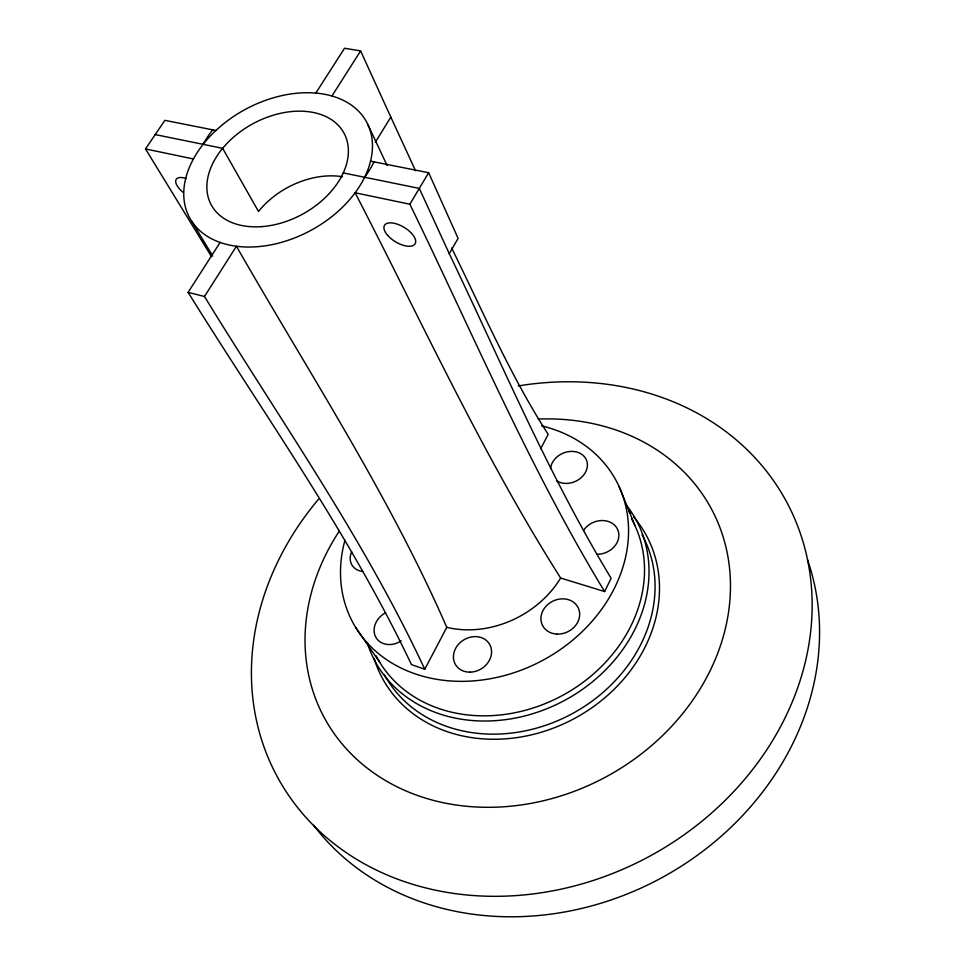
<?xml version="1.0" encoding="UTF-8"?>
<svg xmlns="http://www.w3.org/2000/svg" width="965" height="965" viewBox="0 0 965 965"><rect width="100%" height="100%" fill="white"/><g stroke="black" fill="none" stroke-linecap="round" stroke-linejoin="round"><path stroke-width="1.45" d="M604.621 591.557C529.471 467.965 473.067 334.071 409.872 204.23L355.12 192.771C421.91 321.984 482.609 455.022 560.641 578.035L604.621 591.557L611.135 578.3C548.434 474.768 501.438 362.647 449.256 253.674L419.305 188.404L343.275 172.916M220.104 242.432L188.115 292.359C264.338 415.179 349.427 533.681 411.464 664.632L424.757 669.252L446.783 627.347A93.882 77.345 -28.4 0 0 560.641 578.035M540.605 448.822L548.192 434.395C510.244 375.469 482.512 310.682 451.632 247.957M449.256 253.674L458.098 238.367L428.641 172.723L370.548 161.191M409.872 204.23L428.641 172.723M375.313 142.313L390.825 117.103L360.608 50.916L344.541 48.25L315.808 93.074M424.757 669.252C363.757 538.241 279.681 419.486 204.484 296.496L236.425 246.256C308.414 372.068 388.642 494.213 446.783 627.347M331.948 95.993L360.608 50.916M211.492 256.63L145.498 148.936L164.87 120.348L215.883 130.468L222.155 124.968A100.613 68.817 -28.4 0 1 371.549 136.005A100.613 68.817 -28.4 0 1 245.255 246.98A100.613 68.817 -28.4 0 1 215.883 130.468M155.22 134.581L222.65 148.321L258.487 211.444A72.423 51.217 -28.4 0 1 342.515 176.728M145.498 148.936L193.41 158.96M188.115 292.359L204.484 296.496M355.663 627.443L379.788 662.352M191.758 221.335L212.734 255.978M387.122 165.546L367.906 124.594M415.565 170.769L390.825 117.103M619.023 486.42L635.018 525.708M631.52 518.784A144.931 121.481 -28.4 0 1 561.847 695.789A144.931 121.481 -28.4 0 1 376.121 655.85M541.703 425.891A149.551 123.291 -28.4 0 1 619.578 576.636A149.551 123.291 -28.4 0 1 441.729 680.072A149.551 123.291 -28.4 0 1 344.927 540.34M550.557 468.556A18.974 15.392 -23.3 0 1 574.416 451.572A18.974 15.392 -23.3 0 1 584.983 473.152A18.974 15.392 -23.3 0 1 556.503 480.715M583.439 530.557A19.553 16.345 -22.8 0 1 607.383 521.197A19.553 16.345 -22.8 0 1 618.167 539.833A19.553 16.345 -22.8 0 1 597.154 554.26M362.587 571.449A18.83 15.175 -32.9 0 1 351.67 551.727M401.163 640.917A19.409 16.091 -34.2 0 1 375.819 637.214A19.409 16.091 -34.2 0 1 385.59 612.751M374.046 161.879A100.203 68.25 -28 0 1 364.625 177.258M203.096 144.34A100.203 68.25 -28 0 1 212.71 129.841M182.976 192.288A16.96 7.286 33.9 0 1 175.775 180.334A16.96 7.286 33.9 0 1 186.221 178.549M625.549 504.104A148.429 124.509 -28.4 0 1 564.694 700.349A148.429 124.509 -28.4 0 1 367.424 643.293M642.039 534.682A146.62 123.761 -28.4 0 1 572.378 713.605A146.62 123.761 -28.4 0 1 384.275 674.511M633.607 516.854A150.07 126.777 -28.4 0 1 575.285 718.044A150.07 126.777 -28.4 0 1 374.118 658.48M628.649 511.402A150.07 126.777 -28.4 0 1 630.676 513.549M538.193 419.063A219.911 186.028 -28.4 0 1 723.545 635.609A219.911 186.028 -28.4 0 1 431.898 799.973A219.911 186.028 -28.4 0 1 339.246 531.184M518.217 385.94A289.367 247.1 -28.4 0 1 806.378 657.382A289.367 247.1 -28.4 0 1 408.593 883.011A289.367 247.1 -28.4 0 1 318.534 499.207M807.512 559.784A282.974 244.217 -28.4 0 1 660.325 878.5A282.974 244.217 -28.4 0 1 313.625 825.244M556.781 634.065A19.903 17.02 -26.3 0 0 578.554 608.565A19.903 17.02 -26.3 0 0 545.551 606.78A19.903 17.02 -26.3 0 0 556.781 634.065M470.027 672.147A19.855 16.912 -31.8 0 0 490.111 645.271A19.855 16.912 -31.8 0 0 457.35 645.694A19.855 16.912 -31.8 0 0 470.027 672.147M261.744 226.63A75.451 51.579 -28.4 0 0 345.289 135.775A75.451 51.579 -28.4 0 0 225.87 144.617A75.451 51.579 -28.4 0 0 261.744 226.63M387.701 235.436A17.865 8.408 31.2 0 0 414.781 244.254A17.865 8.408 31.2 0 0 396.917 224.025A17.865 8.408 31.2 0 0 387.701 235.436"/></g></svg>
